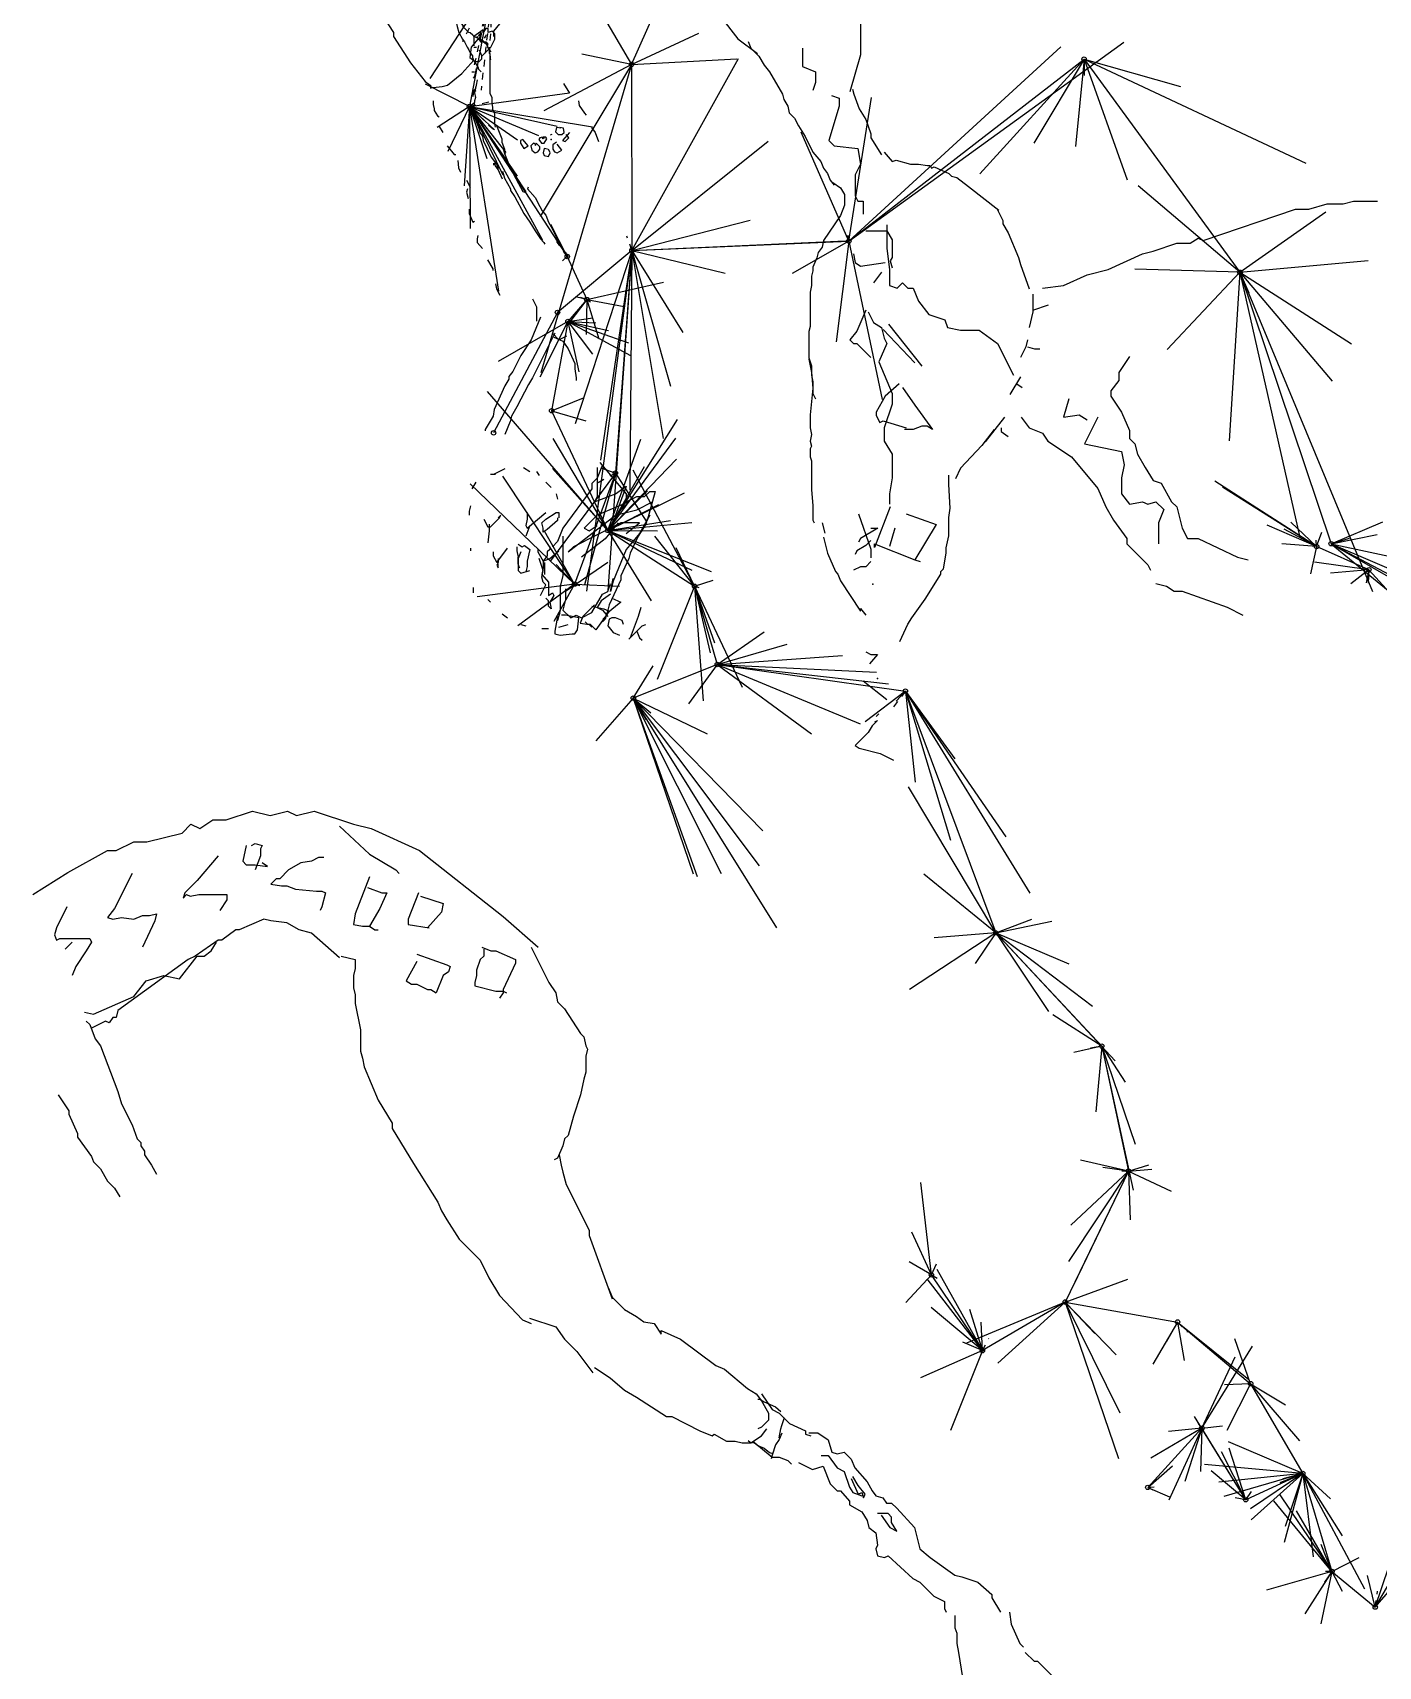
# Model space of a CAD drawing. Header units: millimetres. Extents: x -279 to 9, y -50 to 310.
# Drawn here: x -92 to -30.8, y -2.3 to 72 of the extents above; entities that cross this region are included whole.
import ezdxf

# ---------------------------------------------------------------- set-up
doc = ezdxf.new("R2010")
doc.units = ezdxf.units.MM
doc.linetypes.add('DASH', pattern=[0.6, 0.3, -0.3])

msp = doc.modelspace()

# ---------------------------------------------------------------- linework, layer by layer
at = {"layer": 'Shots', "color": 1}
for p, q in [((-68.754, 77.456), (-64.732, 70.604)), ((-71.028, 74.388), (-72.108, 68.684)), ((-54.844, 62.56), (-44.146, 70.84)), ((-44.146, 70.84), (-37.052, 61.138)), ((-64.732, 70.604), (-64.718, 62.13)), ((-72.108, 68.684), (-67.66, 61.858)), ((-64.718, 62.13), (-54.844, 62.56)), ((-64.718, 62.13), (-68.104, 59.314)), ((-67.66, 61.858), (-66.768, 59.9)), ((-64.718, 62.13), (-65.468, 52.004)), ((-64.718, 62.13), (-64.718, 62.13)), ((-64.718, 62.13), (-64.718, 62.13)), ((-37.052, 61.138), (-32.904, 48.786)), ((-66.768, 59.9), (-67.628, 58.9)), ((-68.104, 59.314), (-71.01, 53.832)), ((-67.628, 58.9), (-68.37, 54.838)), ((-68.37, 54.838), (-65.812, 49.39)), ((-65.468, 52.004), (-67.324, 46.948)), ((-65.812, 49.39), (-61.868, 46.848)), ((-31.188, 47.604), (-33.564, 48.656)), ((-32.904, 48.786), (-22.814, 43.442)), ((-28.154, 44.254), (-31.188, 47.604)), ((-61.868, 46.848), (-60.834, 43.29)), ((-60.834, 43.29), (-64.654, 41.762)), ((-60.834, 43.29), (-60.834, 43.29)), ((-60.834, 43.29), (-52.276, 42.082)), ((-52.276, 42.082), (-48.166, 31.074)), ((-48.166, 31.074), (-43.342, 25.926)), ((-43.342, 25.926), (-42.126, 20.236)), ((-42.126, 20.236), (-45.002, 14.276)), ((-48.77, 12.062), (-51.092, 15.51)), ((-45.002, 14.276), (-48.77, 12.062)), ((-45.002, 14.276), (-45.002, 14.276)), ((-45.002, 14.276), (-39.89, 13.366)), ((-39.89, 13.366), (-36.566, 10.56)), ((-36.566, 10.56), (-34.198, 6.472)), ((-38.788, 8.536), (-41.25, 5.84)), ((-36.792, 5.276), (-38.788, 8.536)), ((-34.198, 6.472), (-36.792, 5.276)), ((-34.198, 6.472), (-34.198, 6.472)), ((-34.198, 6.472), (-32.866, 2.016)), ((-30.896, 0.39), (-29.346, 5.004)), ((-32.866, 2.016), (-30.896, 0.39))]:
    msp.add_line(p, q, dxfattribs=at)
for centre in [(-64.732, 70.604), (-44.146, 70.84), (-72.108, 68.684), (-54.844, 62.56), (-67.66, 61.858), (-64.718, 62.13), (-64.718, 62.13), (-64.718, 62.13), (-37.052, 61.138), (-66.768, 59.9), (-68.104, 59.314), (-67.628, 58.9), (-68.37, 54.838), (-71.01, 53.832), (-65.468, 52.004), (-65.812, 49.39), (-33.564, 48.656), (-32.904, 48.786), (-31.188, 47.604), (-67.324, 46.948), (-61.868, 46.848), (-60.834, 43.29), (-60.834, 43.29), (-64.654, 41.762), (-52.276, 42.082), (-48.166, 31.074), (-43.342, 25.926), (-42.126, 20.236), (-51.092, 15.51), (-45.002, 14.276), (-45.002, 14.276), (-39.89, 13.366), (-48.77, 12.062), (-36.566, 10.56), (-38.788, 8.536), (-34.198, 6.472), (-34.198, 6.472), (-41.25, 5.84), (-36.792, 5.276), (-32.866, 2.016), (-30.896, 0.39)]:
    msp.add_circle(centre, 0.1, dxfattribs=at)
at = {"layer": 'Sketch', "color": 0}
for points in [[(-60.862, 78.42), (-60.922, 78.12), (-60.982, 77.88), (-60.982, 77.52), (-61.042, 77.22), (-61.042, 76.92), (-61.102, 76.68), (-61.102, 76.5), (-61.162, 76.26), (-61.282, 75.18), (-61.342, 75.06), (-61.282, 74.94), (-61.342, 74.76), (-61.282, 74.52), (-61.162, 73.86), (-60.682, 72.78), (-59.902, 71.76), (-59.002, 71.1)], [(-76.352, 77.03), (-76.532, 76.73), (-76.472, 76.37), (-76.472, 76.25), (-76.592, 76.01), (-76.592, 75.23), (-76.412, 74.27), (-76.292, 73.91), (-76.232, 73.55), (-75.992, 72.71), (-75.572, 72.05), (-75.572, 71.87), (-74.792, 70.67), (-74.132, 69.83), (-73.892, 69.65)], [(-69.452, 75.11), (-69.452, 74.33), (-69.572, 74.15), (-69.692, 73.55), (-70.352, 72.77), (-70.532, 72.71), (-71.012, 72.11), (-71.012, 71.87)], [(-53.842, 74.88), (-54.202, 73.68), (-54.202, 73.32), (-54.322, 72.84), (-54.322, 71.04), (-54.802, 69.36)], [(-71.732, 71.75), (-72.032, 71.39), (-72.092, 70.91), (-71.852, 70.73), (-71.672, 70.73), (-71.552, 70.85), (-71.552, 70.97), (-71.132, 71.39), (-70.952, 71.75), (-70.952, 71.99), (-71.072, 72.11), (-71.252, 72.05), (-71.252, 72.23), (-71.372, 72.23), (-71.492, 72.05), (-71.492, 72.17), (-71.912, 71.87), (-71.912, 71.45)], [(-71.912, 71.39), (-71.792, 71.39)], [(-71.792, 71.87), (-71.552, 71.57)], [(-71.492, 71.63), (-71.372, 71.63), (-71.252, 71.51)], [(-59.422, 71.64), (-59.302, 71.34), (-58.942, 70.98), (-58.702, 70.56), (-58.462, 70.26), (-57.862, 69.24), (-57.802, 69), (-57.622, 68.7), (-57.562, 68.4), (-57.322, 68.16), (-57.142, 67.8), (-56.842, 67.32), (-56.482, 66.6), (-56.122, 66.18), (-56.002, 65.88), (-55.822, 65.64), (-55.702, 65.34), (-55.522, 65.1)], [(-73.892, 69.53), (-73.352, 69.59), (-73.112, 69.65), (-72.452, 70.19), (-71.912, 70.79)], [(-71.672, 71.27), (-71.552, 70.97)], [(-70.922, 67.74), (-70.962, 67.9), (-70.962, 68.38), (-71.042, 68.54), (-71.042, 68.66), (-71.082, 68.82), (-71.082, 69.1), (-71.162, 69.26), (-71.162, 71.1)], [(-72.002, 70.26), (-71.882, 70.26)], [(-71.762, 69.9), (-71.802, 69.66), (-71.882, 69.3), (-71.842, 69.1), (-71.882, 68.94), (-71.922, 68.5), (-71.962, 68.42)], [(-71.802, 70.42), (-71.842, 70.26), (-71.882, 70.06), (-71.922, 69.98), (-71.842, 70.1)], [(-73.882, 69.66), (-73.882, 69.5)], [(-71.842, 69.58), (-71.842, 69.5), (-71.922, 69.38), (-71.962, 69.14)], [(-71.962, 69.46), (-71.882, 69.38), (-71.802, 69.42)], [(-67.834, 69.736), (-67.554, 69.296)], [(-54.682, 69.48), (-54.622, 69.24), (-54.382, 68.58), (-54.082, 68.1), (-53.842, 67.44), (-53.842, 67.26), (-53.362, 66.48)], [(-73.762, 68.94), (-73.762, 68.78), (-73.722, 68.58), (-73.722, 68.5), (-73.562, 68.26), (-73.482, 68.22)], [(-71.922, 68.42), (-71.922, 68.3), (-71.682, 67.7), (-71.642, 67.5), (-71.522, 67.34), (-71.482, 67.14), (-71.122, 66.38), (-70.882, 66.06), (-70.802, 65.86)], [(-67.154, 68.936), (-67.114, 68.736), (-66.874, 68.376), (-66.794, 68.296)], [(-73.482, 67.78), (-73.322, 67.5)], [(-70.882, 67.82), (-70.642, 67.22), (-70.642, 67.06), (-70.522, 66.74), (-70.522, 66.62), (-70.482, 66.54)], [(-67.954, 67.696), (-68.154, 67.736), (-68.194, 67.536), (-68.074, 67.416), (-67.914, 67.416), (-67.794, 67.496), (-67.834, 67.696), (-67.994, 67.736)], [(-66.554, 67.736), (-66.394, 67.496), (-66.234, 67.096)], [(-69.674, 67.176), (-69.794, 67.136), (-69.794, 67.016), (-69.634, 66.776), (-69.434, 66.896), (-69.434, 66.896), (-69.674, 67.176)], [(-69.114, 66.976), (-69.194, 67.016), (-69.314, 66.896), (-69.274, 66.696), (-69.114, 66.576), (-68.994, 66.616), (-68.914, 66.736), (-68.914, 66.856), (-69.074, 67.016), (-69.114, 66.896)], [(-68.714, 67.296), (-68.754, 67.216), (-68.794, 67.296), (-68.914, 67.256), (-68.954, 67.176), (-68.834, 67.016), (-68.714, 67.016), (-68.594, 67.216), (-68.634, 67.296), (-68.754, 67.296)], [(-68.354, 67.416), (-68.434, 67.376)], [(-68.154, 67.056), (-68.314, 66.936), (-68.314, 66.736), (-68.234, 66.616), (-68.114, 66.576), (-67.914, 66.696), (-68.114, 66.976)], [(-67.554, 67.496), (-67.874, 67.136), (-67.754, 67.096), (-67.594, 67.256), (-67.714, 67.416)], [(-73.122, 66.9), (-72.802, 66.5), (-72.722, 66.5)], [(-72.642, 66.22), (-72.602, 65.9), (-72.522, 65.7)], [(-70.562, 66.7), (-70.522, 66.54), (-70.242, 65.86), (-69.882, 65.18), (-69.682, 64.82), (-69.602, 64.78)], [(-68.554, 66.736), (-68.714, 66.776), (-68.754, 66.576), (-68.714, 66.456), (-68.514, 66.416), (-68.434, 66.576), (-68.514, 66.736)], [(-53.242, 66.6), (-52.882, 66.18), (-52.702, 66.24), (-52.042, 66.06), (-51.682, 66.06), (-51.262, 66), (-51.142, 66), (-51.082, 65.88), (-50.962, 65.94), (-50.302, 65.64), (-50.182, 65.52), (-49.942, 65.46), (-49.402, 65.04), (-48.022, 63.96)], [(-70.602, 65.38), (-70.802, 65.82), (-70.922, 65.98), (-70.962, 66.1), (-71.002, 66.02), (-71.002, 66.1)], [(-70.602, 65.74), (-70.522, 65.42), (-70.242, 64.94), (-70.242, 64.86), (-70.042, 64.58), (-69.642, 63.82), (-69.362, 63.42), (-69.122, 63.02), (-68.882, 62.66), (-68.722, 62.5), (-68.682, 62.42)], [(-72.242, 65.34), (-72.082, 65.02)], [(-72.202, 64.94), (-72.242, 64.78), (-72.162, 64.5)], [(-69.434, 65.016), (-69.474, 64.936), (-69.114, 64.536), (-68.914, 64.136), (-68.794, 63.936), (-68.634, 63.736), (-68.514, 63.416), (-68.394, 63.216), (-68.034, 62.496), (-67.914, 62.296), (-67.874, 62.176), (-67.754, 62.056), (-67.634, 61.856)], [(-55.582, 65.22), (-55.222, 64.98), (-55.042, 64.68), (-55.042, 64.2), (-55.222, 63.72), (-56.002, 62.58), (-56.062, 62.28), (-56.242, 62.04), (-56.302, 61.8), (-56.482, 61.38), (-56.482, 61.2), (-56.542, 60.96), (-56.542, 60.54), (-56.602, 60.24), (-56.602, 58.68), (-56.662, 58.44), (-56.662, 57.24), (-56.542, 56.88), (-56.542, 56.46), (-56.482, 56.16), (-56.482, 55.62), (-56.362, 55.38)], [(-72.122, 64.02), (-72.122, 63.82), (-71.962, 63.42), (-71.882, 63.46)], [(-48.082, 63.98), (-47.842, 63.5), (-47.842, 63.34), (-47.602, 62.94), (-47.122, 61.82), (-47.042, 61.5), (-46.642, 60.38)], [(-46.042, 60.42), (-45.082, 60.54), (-44.002, 61.02), (-43.042, 61.26), (-41.482, 61.98), (-41.002, 62.1), (-39.922, 62.46), (-39.322, 62.46), (-38.962, 62.7), (-38.722, 62.58), (-34.522, 64.02), (-33.922, 64.02), (-33.082, 64.26), (-32.362, 64.26), (-31.882, 64.38), (-30.802, 64.38)], [(-71.722, 62.82), (-71.762, 62.66), (-71.762, 62.5), (-71.522, 62.22)], [(-71.282, 61.7), (-71.042, 61.3), (-71.042, 61.22)], [(-70.922, 60.62), (-70.882, 60.38), (-70.722, 60.1)], [(-69.238, 59.93), (-69.058, 59.57), (-69.058, 58.91)], [(-68.878, 59.09), (-69.298, 58.07), (-69.778, 57.35), (-70.138, 56.63), (-70.318, 56.39), (-70.318, 56.27), (-70.498, 55.97), (-70.978, 54.89), (-71.038, 54.59), (-71.398, 53.99), (-71.398, 53.93)], [(-68.218, 58.37), (-69.238, 56.33), (-69.418, 56.03), (-69.958, 55.01), (-70.198, 54.59), (-70.258, 54.35), (-70.498, 53.75)], [(-68.338, 58.37), (-68.038, 58.07), (-67.678, 58.25)], [(-68.278, 58.19), (-67.858, 58.01), (-67.618, 57.65), (-67.318, 56.99), (-67.318, 56.75), (-67.258, 56.33), (-67.258, 56.21)], [(-42.082, 57.3), (-42.562, 56.58), (-42.562, 56.22), (-42.922, 55.74), (-42.922, 55.5), (-42.442, 54.78), (-42.082, 53.94), (-42.082, 53.58), (-41.842, 53.34), (-41.722, 52.86), (-41.362, 52.26), (-41.002, 51.66), (-40.642, 51.54), (-40.162, 50.7), (-39.922, 50.46), (-39.682, 49.5), (-39.442, 49.02), (-38.962, 49.02), (-37.162, 48.18), (-36.682, 48.06)], [(-56.662, 57.18), (-56.542, 56.58), (-56.482, 55.86), (-56.602, 54.66), (-56.602, 54.06), (-56.542, 53.76), (-56.602, 53.46), (-56.542, 53.22), (-56.602, 53.1), (-56.602, 52.74), (-56.542, 52.56), (-56.542, 51.24), (-56.482, 50.52), (-56.482, 49.86), (-56.422, 49.74)], [(-47.002, 54.54), (-46.642, 54.06), (-46.042, 53.82), (-45.802, 53.46), (-44.722, 52.74), (-43.522, 51.3), (-43.162, 50.46), (-42.802, 49.86), (-42.202, 49.02), (-42.202, 48.78), (-41.242, 47.82), (-41.122, 47.58)], [(-48.242, 53.98), (-48.802, 53.26), (-49.762, 52.22), (-50.002, 51.74)], [(-70.498, 52.19), (-70.978, 51.95)], [(-69.658, 52.25), (-69.358, 52.07)], [(-69.058, 52.07), (-68.938, 51.89)], [(-71.818, 51.59), (-71.998, 51.29)], [(-71.158, 51.95), (-70.918, 51.95)], [(-68.638, 51.59), (-68.398, 51.35)], [(-52.522, 44.34), (-52.162, 45.12), (-51.982, 45.42), (-51.382, 46.26), (-50.662, 47.4), (-50.662, 47.52), (-50.542, 47.64), (-50.422, 48.36), (-50.422, 48.6), (-50.302, 49.14), (-50.302, 49.98), (-50.242, 50.4), (-50.302, 51.48), (-50.302, 51.9)], [(-68.158, 51.05), (-68.098, 50.81)], [(-72.058, 50.51), (-72.118, 50.27), (-72.118, 50.09)], [(-71.458, 49.91), (-71.278, 49.55), (-71.158, 49.55), (-70.738, 49.97), (-70.678, 50.09), (-70.798, 49.97)], [(-69.478, 50.21), (-69.478, 49.91), (-69.538, 49.61), (-69.478, 49.49), (-68.638, 50.21)], [(-68.098, 49.97), (-68.098, 49.85), (-68.578, 49.43), (-68.758, 49.31), (-68.758, 49.49), (-68.818, 49.73), (-68.638, 49.91), (-68.158, 50.21), (-68.038, 50.21), (-68.038, 49.97)], [(-64.018, 49.91), (-64.078, 49.67), (-64.438, 49.13), (-64.798, 48.35), (-64.858, 48.11), (-65.218, 47.33), (-65.218, 47.15), (-65.758, 46.01), (-65.818, 45.77), (-65.938, 45.35), (-66.058, 45.23), (-65.998, 45.41)], [(-71.218, 49.67), (-71.218, 49.37), (-71.278, 48.83)], [(-69.358, 49.61), (-69.538, 49.13)], [(-56.062, 49.74), (-55.942, 49.26)], [(-56.002, 49.08), (-55.822, 48.36), (-55.462, 47.52), (-55.342, 47.4), (-55.222, 47.1), (-54.322, 45.72), (-54.322, 45.84), (-54.082, 45.54)], [(-72.058, 48.59), (-72.058, 48.47)], [(-71.038, 48.41), (-71.038, 48.23), (-70.858, 47.93), (-70.378, 48.59)], [(-69.958, 48.65), (-69.958, 48.47), (-69.898, 48.17), (-69.898, 47.81), (-69.838, 47.69), (-69.898, 47.87), (-69.898, 48.17)], [(-69.898, 48.77), (-69.718, 48.65), (-69.598, 48.71), (-69.358, 48.53), (-69.478, 47.99), (-69.478, 47.75), (-69.538, 47.51)], [(-69.778, 48.41), (-69.898, 48.11), (-69.898, 47.57), (-69.778, 47.45), (-69.358, 47.57)], [(-68.998, 48.53), (-68.998, 48.41), (-68.758, 47.99), (-68.458, 48.11), (-68.038, 48.47)], [(-70.798, 48.11), (-70.798, 47.93), (-70.858, 47.81), (-70.798, 47.69), (-70.798, 47.87)], [(-68.698, 47.93), (-68.698, 47.39)], [(-40.882, 46.98), (-40.402, 46.86), (-40.042, 46.62), (-39.682, 46.62), (-37.642, 45.9), (-36.922, 45.54)], [(-71.938, 46.79), (-71.938, 46.55)], [(-65.698, 46.49), (-66.118, 46.19), (-66.298, 45.89), (-66.058, 45.77), (-65.818, 45.47)], [(-65.638, 46.31), (-65.218, 46.13), (-65.878, 45.59)], [(-68.098, 45.47), (-68.218, 44.81), (-68.218, 44.69), (-67.978, 44.63), (-67.438, 44.69), (-67.318, 44.69), (-67.198, 44.87), (-67.138, 45.41), (-67.738, 45.53), (-67.918, 45.53)], [(-66.418, 46.01), (-66.958, 45.47), (-67.078, 45.17), (-66.658, 45.11), (-66.538, 44.99)], [(-66.538, 45.95), (-65.998, 45.83), (-65.758, 45.71), (-66.058, 45.29), (-66.358, 44.87), (-66.598, 45.11), (-66.718, 45.11), (-66.838, 45.23)], [(-65.098, 45.11), (-65.158, 45.29), (-65.458, 45.41), (-65.638, 45.41), (-65.758, 45.35), (-65.818, 45.05), (-65.578, 44.75), (-65.278, 44.63)], [(-64.318, 45.89), (-64.438, 45.47), (-64.798, 44.51)], [(-64.858, 44.45), (-64.258, 45.05), (-64.078, 45.11)], [(-64.498, 44.81), (-64.378, 44.51), (-64.258, 44.39)], [(-91.982, 32.82), (-90.382, 33.82), (-88.582, 34.82), (-88.182, 34.82), (-87.382, 35.22), (-86.782, 35.22), (-85.182, 35.62), (-84.782, 36.02), (-84.382, 35.82), (-83.782, 36.22), (-83.182, 36.22), (-81.982, 36.62), (-81.182, 36.42), (-80.382, 36.62), (-79.982, 36.42), (-79.182, 36.62), (-77.382, 36.02), (-76.582, 35.82), (-74.382, 34.82), (-70.582, 31.82), (-68.982, 30.42)], [(-78.022, 35.94), (-76.662, 34.66), (-75.462, 33.94), (-75.302, 33.78)], [(-78.022, 29.94), (-79.302, 31.06), (-79.862, 31.22), (-80.422, 31.54), (-81.142, 31.62), (-81.462, 31.7), (-82.582, 31.22), (-82.742, 31.22), (-83.382, 30.74), (-83.542, 30.74), (-84.582, 30.02), (-84.902, 29.86), (-84.902, 29.86), (-88.102, 27.54), (-88.182, 27.22), (-88.342, 27.22), (-88.502, 26.98), (-88.662, 27.06), (-89.302, 26.74)], [(-89.622, 27.46), (-89.222, 27.38), (-87.382, 28.18), (-86.822, 28.9), (-86.022, 29.14), (-85.302, 28.98), (-84.502, 30.02), (-84.182, 30.02), (-83.862, 30.26), (-83.622, 30.66)], [(-77.942, 30.02), (-77.302, 29.86), (-77.302, 29.46), (-77.382, 29.14), (-77.382, 28.58), (-77.302, 28.26), (-77.302, 27.86), (-77.062, 26.66), (-77.062, 25.7), (-76.982, 25.38), (-76.902, 24.98), (-76.262, 23.46), (-75.622, 22.42), (-75.622, 22.18), (-74.662, 20.58), (-73.542, 18.82), (-73.382, 18.42), (-73.142, 18.02), (-72.582, 17.14), (-71.622, 16.18), (-71.222, 15.38), (-70.742, 14.58), (-69.702, 13.46), (-69.302, 13.3)], [(-69.302, 30.42), (-68.502, 28.82), (-68.182, 28.34), (-68.102, 27.94), (-67.782, 27.62), (-67.062, 26.5), (-66.902, 26.34), (-66.822, 25.94), (-66.742, 25.78), (-66.822, 25.46), (-66.822, 24.74), (-66.902, 24.42), (-67.062, 23.7), (-67.382, 22.74), (-67.622, 21.86), (-67.782, 21.7), (-67.862, 21.38), (-68.102, 20.82), (-68.262, 20.74)], [(-89.542, 27.06), (-89.382, 26.9), (-89.142, 26.26), (-88.902, 25.94), (-88.102, 23.86), (-87.942, 23.3), (-87.462, 22.34), (-87.222, 21.7), (-87.062, 21.54), (-87.062, 21.38), (-86.902, 21.14), (-86.902, 20.98), (-86.582, 20.5), (-86.342, 20.1)], [(-90.822, 23.7), (-90.342, 22.98), (-90.342, 22.82), (-89.942, 21.94), (-89.942, 21.78), (-89.302, 20.9), (-89.222, 20.66), (-88.902, 20.34), (-88.582, 19.78), (-88.262, 19.46), (-88.022, 19.06)], [(-68.022, 20.98), (-67.942, 20.5), (-67.862, 20.18), (-67.702, 19.62), (-66.662, 17.54), (-66.662, 17.3), (-65.622, 14.42)], [(-65.782, 14.9), (-65.622, 14.5), (-65.062, 13.94), (-64.502, 13.62), (-64.182, 13.38), (-63.702, 13.3), (-63.382, 12.82), (-63.382, 12.98), (-62.502, 12.58), (-60.902, 11.38), (-60.502, 11.22), (-59.462, 10.34), (-59.062, 10.1), (-58.822, 9.78), (-58.502, 9.22), (-58.502, 8.9), (-58.822, 8.58), (-58.982, 8.5)], [(-69.382, 13.54), (-68.182, 13.14), (-67.782, 12.58), (-67.222, 12.02), (-66.502, 11.06)], [(-66.422, 11.3), (-65.702, 10.82), (-65.062, 10.26), (-64.502, 9.94), (-63.142, 9.06), (-62.902, 9.06), (-61.622, 8.42), (-61.062, 8.18), (-60.982, 8.26), (-60.422, 7.94), (-60.022, 7.94), (-59.702, 7.86), (-59.302, 7.86), (-58.822, 8.18), (-58.582, 8.5)], [(-58.982, 9.86), (-58.902, 9.86), (-58.702, 9.74), (-58.182, 9.5), (-57.942, 9.3)], [(-58.822, 10.1), (-58.342, 9.38), (-58.022, 9.22), (-57.542, 8.74), (-56.822, 8.42), (-56.822, 8.26), (-56.582, 8.18)], [(-58.022, 8.1), (-57.942, 8.5), (-57.902, 8.66), (-57.782, 9.02)], [(-57.902, 8.3), (-58.022, 8.02), (-58.182, 7.78), (-58.342, 7.3), (-58.382, 7.14)], [(-56.662, 8.328), (-56.262, 8.328), (-55.782, 8.008), (-55.622, 7.448), (-55.382, 7.368), (-55.062, 7.448), (-54.742, 7.128), (-54.582, 6.728), (-54.022, 6.088), (-53.782, 5.688), (-53.622, 5.448), (-53.302, 5.368), (-53.142, 5.128), (-52.902, 5.128), (-52.662, 4.888), (-51.862, 4.008), (-51.622, 3.048), (-51.142, 2.648), (-50.022, 1.848), (-49.702, 1.768), (-48.982, 1.528), (-48.342, 0.968), (-48.342, 0.808), (-47.942, 0.168)], [(-59.422, 7.98), (-59.342, 7.9), (-59.142, 7.86), (-58.982, 7.74), (-58.702, 7.62), (-58.462, 7.42), (-58.302, 7.38)], [(-59.222, 7.94), (-58.342, 7.22), (-58.022, 7.22), (-57.622, 7.06), (-57.462, 6.9)], [(-57.142, 6.968), (-56.502, 6.648), (-56.022, 6.808), (-55.702, 6.008), (-55.382, 5.688), (-55.222, 5.688), (-54.822, 5.208), (-54.822, 5.048), (-54.262, 4.728), (-54.022, 4.328), (-53.942, 4.008), (-53.622, 3.768), (-53.542, 3.208), (-53.622, 3.048), (-53.542, 2.728), (-53.222, 2.648), (-53.062, 2.728), (-51.942, 1.688), (-51.622, 1.528), (-50.982, 0.888), (-50.502, 0.648), (-50.502, 0.328), (-50.422, 0.168)], [(-54.742, 6.248), (-54.422, 5.528), (-54.262, 5.608), (-54.182, 5.368), (-54.102, 5.528), (-54.422, 5.928), (-54.662, 6.328)], [(-53.382, 4.568), (-52.982, 4.008), (-52.662, 3.848), (-52.902, 4.248), (-52.902, 4.488), (-53.062, 4.648), (-53.542, 4.648)], [(-50.022, 0.008), (-50.022, -0.552), (-49.942, -0.792), (-49.942, -1.272), (-49.862, -1.672), (-49.622, -3.192), (-49.382, -3.832), (-49.382, -4.312), (-49.542, -5.192), (-49.622, -5.912), (-49.622, -6.632), (-49.542, -7.032), (-49.542, -7.752), (-49.622, -8.072), (-49.622, -8.472), (-49.782, -9.032), (-49.782, -9.672), (-49.862, -10.872), (-50.102, -11.592), (-50.262, -12.072), (-50.342, -13.112), (-50.422, -13.272), (-50.342, -13.592), (-50.262, -13.912)], [(-47.542, 0.168), (-47.462, -0.392), (-47.062, -1.272), (-46.902, -1.432)], [(-46.822, -1.672), (-46.422, -2.072), (-46.262, -2.072), (-45.782, -2.552), (-44.902, -3.432), (-44.742, -3.672), (-44.502, -3.752), (-43.382, -5.112), (-43.142, -5.512), (-42.902, -5.832), (-42.822, -6.072)]]:
    msp.add_lwpolyline(points, dxfattribs=at)
at = {"layer": 'Sketch', "color": 3}
for points in [[(-72.712, 72.71), (-72.752, 72.67), (-72.672, 72.33), (-72.592, 72.05), (-72.432, 71.75), (-72.332, 71.63), (-72.212, 71.39), (-72.132, 71.27), (-72.072, 71.13), (-71.972, 70.99), (-71.972, 70.91), (-71.892, 70.73), (-71.732, 70.49), (-71.692, 70.39), (-71.572, 70.27)], [(-72.692, 72.79), (-72.672, 72.71), (-72.552, 72.53), (-72.472, 72.45), (-72.412, 72.37), (-72.412, 72.33), (-72.152, 72.07), (-72.072, 72.05), (-71.952, 71.95), (-71.932, 71.89), (-71.712, 71.79), (-71.672, 71.79), (-71.592, 71.69), (-71.592, 71.73), (-71.392, 71.57), (-71.292, 71.45), (-71.292, 71.39), (-71.252, 71.37), (-71.232, 71.31), (-71.212, 71.35), (-71.192, 71.25), (-71.152, 71.19), (-71.152, 71.17)], [(-71.692, 71.89), (-71.632, 72.01)], [(-71.512, 71.71), (-71.332, 71.53), (-71.272, 71.35), (-71.232, 71.29), (-71.172, 70.95), (-71.172, 70.85), (-71.152, 70.81)], [(-71.432, 71.79), (-71.372, 71.89), (-71.352, 71.95)], [(-46.482, 60.14), (-46.482, 59.34), (-46.642, 58.62)], [(-46.482, 59.42), (-45.762, 59.66)], [(-46.722, 58.06), (-46.802, 57.74), (-47.042, 57.26)], [(-46.722, 57.74), (-46.402, 57.66), (-46.162, 57.66)], [(-47.042, 56.38), (-47.522, 55.58)], [(-47.202, 56.06), (-46.962, 55.9)], [(-47.762, 54.54), (-48.642, 53.42)], [(-47.922, 54.06), (-47.922, 53.9), (-47.602, 53.66)]]:
    msp.add_lwpolyline(points, dxfattribs=at)
at = {"layer": 'Sketch', "color": 5}
for points in [[(-56.962, 71.34), (-56.962, 70.5), (-56.362, 70.26), (-56.362, 69.78), (-56.482, 69.42)], [(-55.642, 69.18), (-55.282, 69.06), (-55.282, 68.7), (-55.762, 67.14), (-55.522, 66.9), (-54.442, 66.78), (-54.322, 66.06), (-54.562, 65.58), (-54.562, 64.62), (-54.442, 64.38), (-54.202, 64.38), (-54.202, 63.78)], [(-53.122, 63.3), (-53.122, 62.22), (-53.002, 61.26), (-53.002, 60.54), (-52.642, 60.42), (-52.402, 60.66), (-52.162, 60.42), (-51.922, 60.42), (-51.682, 59.82), (-51.202, 59.22), (-50.482, 58.98), (-50.362, 58.62), (-49.762, 58.5), (-48.922, 58.5), (-48.082, 57.9), (-47.362, 56.46)], [(-53.362, 61.14), (-53.722, 60.66)], [(-53.962, 59.34), (-53.722, 58.86), (-53.362, 58.62), (-53.242, 58.14), (-53.122, 57.9), (-53.482, 57.06), (-52.882, 55.62), (-52.882, 55.14), (-53.242, 54.06), (-53.242, 53.46), (-52.882, 52.86), (-52.882, 51.78), (-53.002, 51.06), (-53.002, 50.58)], [(-66.058, 52.37), (-66.298, 51.77), (-66.538, 51.53), (-66.538, 51.29), (-67.858, 49.49), (-68.098, 48.89), (-68.338, 48.65), (-68.338, 48.65)], [(-64.978, 49.25), (-64.378, 49.73), (-65.218, 49.73), (-67.378, 48.65), (-67.618, 48.41), (-65.458, 50.09), (-64.858, 50.69), (-66.298, 50.09), (-66.898, 49.49), (-66.658, 49.37), (-66.298, 49.61)], [(-63.898, 50.09), (-64.378, 49.25), (-64.978, 48.53), (-65.578, 47.09), (-65.698, 46.61), (-65.578, 47.21)], [(-67.858, 49.13), (-67.858, 47.33), (-67.978, 46.85), (-67.978, 45.77), (-68.098, 45.29), (-67.978, 45.65)], [(-65.338, 49.73), (-65.938, 49.01), (-67.018, 48.17)], [(-52.762, 49.5), (-53.002, 48.66)], [(-65.818, 47.93), (-67.738, 46.61)], [(-67.738, 46.73), (-67.738, 46.25), (-67.858, 45.77), (-67.498, 45.41), (-67.258, 45.53), (-67.018, 45.41), (-66.538, 45.65), (-66.058, 46.49), (-65.818, 46.61), (-65.698, 46.97)], [(-54.082, 43.86), (-53.842, 43.74), (-53.542, 43.74), (-53.902, 43.32)], [(-54.202, 42.54), (-53.122, 41.7)], [(-53.482, 41.04), (-53.602, 40.92)], [(-53.662, 40.68), (-53.542, 40.74), (-53.782, 40.5), (-53.962, 40.2), (-54.562, 39.6), (-54.382, 39.48), (-53.422, 39.24), (-52.822, 38.94)], [(-56.102, 7.288), (-55.782, 7.288), (-55.382, 6.728), (-55.062, 6.568), (-54.822, 5.848), (-54.662, 5.608), (-54.262, 5.448)]]:
    msp.add_lwpolyline(points, dxfattribs=at)
at = {"layer": 'Sketch', "color": 9}
for points in [[(-54.082, 63.02), (-53.122, 63.02), (-52.882, 62.62), (-52.882, 61.82), (-52.962, 61.66), (-52.882, 61.34)], [(-54.642, 61.98), (-54.562, 61.58), (-54.322, 61.42), (-53.202, 61.58)], [(-54.082, 59.42), (-54.482, 58.46), (-54.802, 58.06), (-54.642, 57.9), (-54.482, 57.9), (-53.842, 57.26)], [(-53.042, 58.78), (-51.522, 56.86)], [(-53.282, 58.54), (-51.842, 57.02)], [(-52.562, 56.06), (-53.202, 55.5), (-53.602, 54.78), (-53.602, 54.62), (-53.442, 54.3), (-53.282, 54.38), (-52.242, 54.06)], [(-52.402, 55.9), (-51.842, 55.1), (-51.042, 53.98), (-51.282, 54.14), (-51.522, 54.14), (-51.922, 53.98), (-52.322, 53.98)], [(-66.298, 52.25), (-66.298, 50.93), (-66.418, 50.69), (-65.458, 51.05), (-64.978, 51.41), (-65.458, 50.09), (-64.498, 50.33), (-63.778, 50.69)], [(-66.178, 52.49), (-64.978, 51.05), (-64.978, 50.69), (-64.498, 50.93), (-64.138, 50.93), (-63.898, 51.17), (-63.658, 51.17), (-64.018, 49.85)], [(-54.402, 50.14), (-53.842, 48.54), (-53.842, 48.14)], [(-52.962, 50.46), (-53.682, 48.62), (-53.682, 48.78), (-51.842, 48.06), (-51.602, 47.98)], [(-52.242, 50.14), (-50.882, 49.66), (-51.842, 48.06)], [(-53.842, 49.5), (-53.522, 49.5), (-54.322, 49.02), (-54.402, 48.86)], [(-68.458, 48.65), (-68.458, 48.53), (-68.578, 48.41), (-68.578, 48.23), (-68.758, 47.99), (-68.758, 47.69), (-68.818, 47.39), (-68.518, 47.03), (-68.518, 46.43), (-68.338, 46.55), (-68.278, 46.43), (-68.458, 46.13), (-68.398, 45.83), (-68.518, 45.95), (-68.518, 46.19), (-68.638, 46.31)], [(-53.842, 48.94), (-54.082, 48.7), (-54.482, 48.46), (-54.562, 48.3)], [(-68.878, 46.43), (-68.638, 46.91), (-68.758, 47.03), (-68.818, 47.27), (-68.758, 47.57), (-68.938, 48.11)], [(-53.842, 47.98), (-54.082, 47.74), (-54.322, 47.74), (-54.642, 47.58)], [(-71.278, 46.25), (-71.158, 46.13)], [(-70.618, 45.59), (-70.378, 45.41)], [(-69.778, 45.11), (-69.538, 45.05)], [(-68.818, 44.93), (-68.518, 44.93)], [(-68.038, 44.99), (-67.618, 45.11)], [(-82.262, 35.06), (-82.422, 34.34), (-82.262, 34.18), (-81.862, 34.18), (-81.302, 34.1), (-81.542, 34.26)], [(-82.022, 35.06), (-81.862, 35.14), (-81.542, 35.06), (-81.622, 34.9), (-81.622, 34.58), (-81.862, 33.94)], [(-76.662, 33.62), (-77.302, 31.94), (-77.382, 31.46), (-76.982, 31.38), (-76.662, 31.38), (-76.422, 31.22), (-76.262, 31.22)], [(-76.742, 33.14), (-76.102, 32.9), (-75.862, 32.9), (-76.182, 32.18), (-76.662, 31.38)], [(-74.422, 32.9), (-74.902, 31.7), (-74.902, 31.46), (-73.942, 31.3)], [(-74.342, 32.74), (-73.302, 32.42), (-73.382, 32.02), (-74.022, 31.3)], [(-74.502, 29.78), (-74.982, 28.9), (-74.742, 28.74), (-74.502, 28.74), (-74.022, 28.5), (-73.862, 28.5), (-73.622, 28.34)], [(-74.502, 30.1), (-73.142, 29.62), (-72.982, 29.54), (-73.062, 29.3), (-73.302, 29.14), (-73.622, 28.34)], [(-71.462, 30.34), (-71.462, 30.02), (-71.622, 29.86), (-71.782, 29.38), (-71.782, 29.14), (-71.862, 28.82), (-71.862, 28.66), (-70.902, 28.42), (-70.582, 28.42), (-70.422, 28.34)], [(-71.542, 30.42), (-71.142, 30.26), (-70.902, 30.26), (-70.022, 29.86), (-70.022, 29.7), (-70.582, 28.5), (-70.582, 28.34), (-70.742, 28.1)]]:
    msp.add_lwpolyline(points, dxfattribs=at)
at = {"layer": 'Sketch', "color": 30}
for points in [[(-44.842, 55.38), (-45.082, 54.54), (-44.362, 54.66), (-44.002, 54.42)], [(-43.522, 54.54), (-44.122, 53.34), (-42.442, 52.98), (-42.322, 52.38), (-42.442, 51.78), (-42.442, 51.06), (-42.082, 50.58), (-41.482, 50.7), (-41.242, 50.58), (-40.882, 50.7), (-40.522, 50.34), (-40.762, 49.74), (-40.762, 48.78)], [(-83.542, 34.58), (-84.502, 33.46), (-85.062, 32.9), (-85.142, 32.66), (-84.982, 32.82), (-84.822, 32.74), (-84.422, 32.82), (-83.142, 32.82), (-83.142, 32.58), (-83.462, 32.1)], [(-78.742, 34.5), (-78.982, 34.5), (-79.302, 34.34), (-79.782, 34.26), (-80.342, 33.94), (-80.742, 33.54), (-80.902, 33.54), (-81.142, 33.3), (-80.662, 33.22), (-80.422, 33.22), (-80.022, 33.06), (-79.062, 32.98), (-78.822, 32.98), (-78.662, 32.9), (-78.822, 32.26), (-78.902, 32.1)], [(-87.462, 33.78), (-88.262, 32.18), (-88.582, 31.78), (-88.342, 31.7), (-87.942, 31.78), (-87.382, 31.7), (-86.982, 31.86), (-86.662, 31.86), (-86.342, 31.94), (-86.422, 31.62), (-86.982, 30.42)], [(-90.422, 32.26), (-90.902, 31.3), (-90.982, 30.98), (-90.902, 30.74), (-90.742, 30.82), (-89.382, 30.82), (-89.302, 30.66), (-89.542, 30.26), (-90.022, 29.54), (-90.182, 29.14)], [(-90.502, 30.34), (-90.182, 30.66)]]:
    msp.add_lwpolyline(points, dxfattribs=at)
at = {"layer": 'Sketch', "color": 0}
msp.add_point((-68.394, 67.176), dxfattribs=at)
at = {"layer": 'Sketch', "color": 9}
msp.add_point((-53.762, 46.94), dxfattribs=at)
at = {"layer": 'Sketch', "color": 5}
msp.add_point((-53.542, 42.66), dxfattribs=at)
at = {"layer": 'XSect', "color": 1}
for p, q in [((-71.028, 74.388), (-73.906, 69.964)), ((-64.732, 70.604), (-63.658, 73.004)), ((-64.732, 70.604), (-61.668, 72.026)), ((-54.844, 62.56), (-42.342, 71.606)), ((-54.844, 62.56), (-45.198, 71.408)), ((-64.732, 70.604), (-66.996, 71.072)), ((-64.732, 70.604), (-59.94, 70.858)), ((-64.718, 62.13), (-59.876, 70.872)), ((-44.146, 70.84), (-48.89, 65.614)), ((-44.146, 70.84), (-46.432, 67.016)), ((-44.146, 70.84), (-44.53, 66.868)), ((-44.146, 70.84), (-44.138, 70.09)), ((-44.146, 70.84), (-42.18, 65.346)), ((-44.146, 70.84), (-39.762, 69.594)), ((-44.146, 70.84), (-34.056, 66.106)), ((-64.732, 70.604), (-68.898, 63.68)), ((-64.732, 70.604), (-68.858, 56.57)), ((-64.732, 70.604), (-68.72, 68.484)), ((-72.108, 68.684), (-74.116, 69.706)), ((-72.108, 68.684), (-67.558, 69.306)), ((-72.108, 68.684), (-73.582, 67.73)), ((-72.108, 68.684), (-73.1, 66.642)), ((-72.108, 68.684), (-72.35, 65.068)), ((-72.108, 68.684), (-71.872, 68.876)), ((-72.108, 68.684), (-70.966, 67.624)), ((-72.108, 68.684), (-70.46, 66.586)), ((-72.108, 68.684), (-69.936, 65.512)), ((-72.108, 68.684), (-69.548, 64.802)), ((-72.108, 68.684), (-70.598, 65.576)), ((-72.108, 68.684), (-68.79, 62.596)), ((-72.108, 68.684), (-71.322, 66.32)), ((-72.108, 68.684), (-72.078, 63.138)), ((-72.108, 68.684), (-70.786, 60.288)), ((-72.108, 68.684), (-68.874, 62.776)), ((-72.108, 68.684), (-66.518, 67.766)), ((-72.108, 68.684), (-68.122, 67.786)), ((-72.108, 68.684), (-68.966, 67.36)), ((-72.108, 68.684), (-69.924, 67.162)), ((-54.844, 62.56), (-53.81, 69.094)), ((-64.718, 62.13), (-58.514, 67.114)), ((-54.844, 62.56), (-57.02, 67.52)), ((-37.052, 61.138), (-41.68, 65.074)), ((-67.66, 61.858), (-68.404, 63.318)), ((-64.718, 62.13), (-59.342, 63.508)), ((-37.052, 61.138), (-33.142, 63.888)), ((-64.718, 62.13), (-54.828, 62.572)), ((-64.718, 62.13), (-55.008, 62.566)), ((-54.844, 62.56), (-57.426, 61.09)), ((-54.844, 62.56), (-55.426, 57.972)), ((-54.844, 62.56), (-53.338, 55.344)), ((-64.718, 62.13), (-67.3, 54.24)), ((-64.718, 62.13), (-66.788, 46.622)), ((-64.718, 62.13), (-66.152, 52.59)), ((-64.718, 62.13), (-65.816, 46.65)), ((-64.718, 62.13), (-64.806, 51.224)), ((-64.718, 62.13), (-63.298, 53.582)), ((-64.718, 62.13), (-62.968, 55.958)), ((-64.718, 62.13), (-62.394, 58.396)), ((-64.718, 62.13), (-60.476, 61.096)), ((-37.052, 61.138), (-41.84, 61.288)), ((-37.052, 61.138), (-40.364, 57.63)), ((-37.052, 61.138), (-37.54, 53.464)), ((-37.052, 61.138), (-31.22, 61.68)), ((-37.052, 61.138), (-31.976, 57.878)), ((-37.052, 61.138), (-32.856, 56.182)), ((-37.052, 61.138), (-36.646, 60.204)), ((-37.052, 61.138), (-34.33, 49.076)), ((-37.052, 61.138), (-31.02, 46.608)), ((-66.768, 59.9), (-63.282, 60.69)), ((-66.768, 59.9), (-67.584, 58.83)), ((-66.768, 59.9), (-67.23, 60.012)), ((-66.768, 59.9), (-66.806, 58.308)), ((-66.768, 59.9), (-66.228, 58.106)), ((-66.768, 59.9), (-65.072, 59.582)), ((-67.628, 58.9), (-70.802, 57.086)), ((-67.628, 58.9), (-68.91, 56.374)), ((-67.628, 58.9), (-66.502, 59.066)), ((-67.628, 58.9), (-65.778, 58.49)), ((-67.628, 58.9), (-66.354, 58.84)), ((-67.628, 58.9), (-64.868, 57.934)), ((-67.628, 58.9), (-64.784, 57.354)), ((-67.628, 58.9), (-66.514, 57.42)), ((-67.628, 58.9), (-67.13, 56.612)), ((-65.812, 49.39), (-71.292, 55.714)), ((-68.37, 54.838), (-66.928, 55.424)), ((-68.37, 54.838), (-66.814, 54.382)), ((-65.812, 49.39), (-62.64, 54.446)), ((-65.812, 49.39), (-68.306, 53.57)), ((-65.812, 49.39), (-62.714, 53.598)), ((-65.812, 49.39), (-64.318, 53.538)), ((-65.812, 49.39), (-68.334, 52.208)), ((-65.468, 52.004), (-66.136, 52.228)), ((-65.812, 49.39), (-62.684, 52.64)), ((-65.812, 49.39), (-64.146, 52.302)), ((-61.868, 46.848), (-64.662, 52.134)), ((-67.324, 46.948), (-72.084, 51.516)), ((-67.324, 46.948), (-70.584, 51.868)), ((-65.468, 52.004), (-68.416, 48.014)), ((-65.468, 52.004), (-66.872, 46.918)), ((-65.468, 52.004), (-64.066, 49.818)), ((-33.564, 48.656), (-38.19, 51.628)), ((-33.564, 48.656), (-37.854, 51.36)), ((-65.812, 49.39), (-64.016, 51.192)), ((-65.812, 49.39), (-62.322, 51.098)), ((-65.812, 49.39), (-63.49, 50.568)), ((-65.812, 49.39), (-62.962, 49.85)), ((-67.324, 46.948), (-68.696, 49.356)), ((-65.812, 49.39), (-61.998, 49.76)), ((-65.812, 49.39), (-61.986, 47.586)), ((-65.812, 49.39), (-61.114, 47.516)), ((-65.812, 49.39), (-63.556, 49.368)), ((-65.812, 49.39), (-63.848, 46.188)), ((-61.868, 46.848), (-63.674, 49.128)), ((-33.564, 48.656), (-35.818, 49.638)), ((-33.564, 48.656), (-35.036, 49.444)), ((-33.564, 48.656), (-34.736, 49.772)), ((-33.564, 48.656), (-33.324, 49.306)), ((-32.904, 48.786), (-30.56, 49.78)), ((-32.904, 48.786), (-30.808, 49.212)), ((-61.868, 46.848), (-62.706, 48.598)), ((-33.564, 48.656), (-35.148, 48.782)), ((-33.564, 48.656), (-33.846, 47.42)), ((-32.904, 48.786), (-32.062, 49.044)), ((-32.904, 48.786), (-26.526, 47.41)), ((-32.904, 48.786), (-22.966, 44.516)), ((-32.904, 48.786), (-23.882, 43.586)), ((-32.904, 48.786), (-29.644, 46.106)), ((-67.324, 46.948), (-68.158, 47.836)), ((-31.188, 47.604), (-33.666, 47.952)), ((-31.188, 47.604), (-32.94, 47.446)), ((-31.188, 47.604), (-32.006, 46.968)), ((-31.188, 47.604), (-31.308, 47.004)), ((-31.188, 47.604), (-31.216, 46.994)), ((-67.324, 46.948), (-71.76, 46.376)), ((-67.324, 46.948), (-69.906, 45.048)), ((-67.324, 46.948), (-68.274, 45.254)), ((-67.324, 46.948), (-65.288, 46.856)), ((-61.868, 46.848), (-63.57, 42.606)), ((-61.868, 46.848), (-61.026, 47.13)), ((-61.868, 46.848), (-60.964, 44.272)), ((-61.868, 46.848), (-61.154, 43.82)), ((-61.868, 46.848), (-59.702, 42.258)), ((-61.868, 46.848), (-61.476, 41.63)), ((-60.834, 43.29), (-58.694, 44.784)), ((-60.834, 43.29), (-57.652, 44.208)), ((-64.654, 41.762), (-63.752, 43.228)), ((-60.834, 43.29), (-62.148, 41.494)), ((-60.834, 43.29), (-55.132, 43.694)), ((-60.834, 43.29), (-53.588, 42.946)), ((-60.834, 43.29), (-53.044, 42.416)), ((-60.834, 43.29), (-56.544, 40.14)), ((-60.834, 43.29), (-54.336, 40.588)), ((-64.654, 41.762), (-66.36, 39.814)), ((-64.654, 41.762), (-63.864, 41.092)), ((-64.654, 41.762), (-64.066, 40.774)), ((-64.654, 41.762), (-61.292, 40.132)), ((-64.654, 41.762), (-58.766, 35.724)), ((-64.654, 41.762), (-58.926, 34.122)), ((-64.654, 41.762), (-58.146, 31.306)), ((-64.654, 41.762), (-60.65, 33.772)), ((-64.654, 41.762), (-61.752, 33.642)), ((-64.654, 41.762), (-61.934, 33.76)), ((-52.276, 42.082), (-54.104, 40.688)), ((-52.276, 42.082), (-52.688, 41.622)), ((-52.276, 42.082), (-51.824, 37.938)), ((-52.276, 42.082), (-50.226, 35.292)), ((-52.276, 42.082), (-50.024, 38.994)), ((-52.276, 42.082), (-47.706, 35.454)), ((-52.276, 42.082), (-46.61, 32.89)), ((-48.166, 31.074), (-52.134, 37.726)), ((-48.166, 31.074), (-51.432, 33.748)), ((-48.166, 31.074), (-46.516, 31.704)), ((-48.166, 31.074), (-45.606, 31.606)), ((-48.166, 31.074), (-52.084, 28.492)), ((-48.166, 31.074), (-50.964, 30.846)), ((-48.166, 31.074), (-49.106, 29.688)), ((-48.166, 31.074), (-44.838, 29.666)), ((-48.166, 31.074), (-43.768, 27.744)), ((-48.166, 31.074), (-45.766, 27.502)), ((-48.166, 31.074), (-43.304, 25.878)), ((-48.166, 31.074), (-42.736, 25.25)), ((-43.342, 25.926), (-45.568, 27.346)), ((-43.342, 25.926), (-44.61, 25.63)), ((-43.342, 25.926), (-43.856, 25.828)), ((-43.342, 25.926), (-43.606, 22.934)), ((-43.342, 25.926), (-42.28, 24.278)), ((-43.342, 25.926), (-41.816, 21.464)), ((-43.342, 25.926), (-41.91, 19.362)), ((-42.126, 20.236), (-44.848, 16.122)), ((-42.126, 20.236), (-44.748, 17.766)), ((-42.126, 20.236), (-44.652, 14.982)), ((-42.126, 20.236), (-44.312, 20.738)), ((-42.126, 20.236), (-43.292, 20.394)), ((-42.126, 20.236), (-41.192, 20.522)), ((-42.126, 20.236), (-41.056, 20.324)), ((-42.126, 20.236), (-40.186, 19.322)), ((-42.126, 20.236), (-42.044, 18.014)), ((-51.092, 15.51), (-51.58, 19.714)), ((-51.092, 15.51), (-51.978, 17.456)), ((-51.092, 15.51), (-52.102, 16.112)), ((-51.092, 15.51), (-50.86, 16.012)), ((-48.77, 12.062), (-50.834, 15.752)), ((-51.092, 15.51), (-52.25, 14.25)), ((-48.77, 12.062), (-51.29, 15.338)), ((-45.002, 14.276), (-42.154, 15.312)), ((-45.002, 14.276), (-49.498, 12.41)), ((-45.002, 14.276), (-48.068, 11.494)), ((-45.002, 14.276), (-42.692, 11.866)), ((-45.002, 14.276), (-42.514, 9.228)), ((-45.002, 14.276), (-42.58, 7.156)), ((-45.002, 14.276), (-43.66, 12.842)), ((-48.77, 12.062), (-51.096, 14.02)), ((-48.77, 12.062), (-49.348, 13.938)), ((-48.77, 12.062), (-48.83, 13.36)), ((-39.89, 13.366), (-41.018, 11.45)), ((-39.89, 13.366), (-40.4, 12.484)), ((-39.89, 13.366), (-39.586, 11.618)), ((-39.89, 13.366), (-36.642, 10.746)), ((-48.77, 12.062), (-51.584, 10.822)), ((-48.77, 12.062), (-50.222, 8.436)), ((-48.77, 12.062), (-49.666, 12.45)), ((-38.788, 8.536), (-36.482, 12.274)), ((-36.566, 10.56), (-37.284, 12.604)), ((-38.788, 8.536), (-37.278, 11.784)), ((-36.566, 10.56), (-37.764, 10.51)), ((-36.566, 10.56), (-37.652, 8.424)), ((-36.566, 10.56), (-34.986, 9.6)), ((-36.566, 10.56), (-34.346, 7.956)), ((-36.792, 5.276), (-39.128, 9.066)), ((-38.788, 8.536), (-41.108, 7.168)), ((-38.788, 8.536), (-40.308, 8.386)), ((-38.788, 8.536), (-40.29, 5.256)), ((-38.788, 8.536), (-39.558, 6.108)), ((-38.788, 8.536), (-38.852, 6.57)), ((-38.788, 8.536), (-37.848, 8.644)), ((-36.792, 5.276), (-37.9, 7.46)), ((-34.198, 6.472), (-37.57, 7.906)), ((-36.792, 5.276), (-37.54, 7.63)), ((-41.25, 5.84), (-40.126, 6.814)), ((-34.198, 6.472), (-38.666, 6.888)), ((-36.792, 5.276), (-38.37, 6.6)), ((-34.198, 6.472), (-38.012, 6.082)), ((-34.198, 6.472), (-37.786, 5.43)), ((-34.198, 6.472), (-36.576, 4.87)), ((-34.198, 6.472), (-36.538, 4.362)), ((-34.198, 6.472), (-35.232, 6.04)), ((-34.198, 6.472), (-35.102, 6.224)), ((-34.198, 6.472), (-35.036, 3.332)), ((-34.198, 6.472), (-35.002, 4.062)), ((-34.198, 6.472), (-32.938, 5.32)), ((-34.198, 6.472), (-32.396, 3.628)), ((-34.198, 6.472), (-31.388, 1.23)), ((-34.198, 6.472), (-33.724, 2.684)), ((-41.25, 5.84), (-40.256, 5.41)), ((-36.792, 5.276), (-37.276, 5.358)), ((-36.792, 5.276), (-36.53, 5.652)), ((-32.866, 2.016), (-35.516, 5.23)), ((-32.866, 2.016), (-35.25, 5.544)), ((-30.896, 0.39), (-27.888, 5.46)), ((-32.866, 2.016), (-34.482, 4.77)), ((-32.866, 2.016), (-33.356, 3.234)), ((-32.866, 2.016), (-31.63, 2.644)), ((-32.866, 2.016), (-35.848, 1.166)), ((-32.866, 2.016), (-34.094, 0.082)), ((-32.866, 2.016), (-33.366, -0.37)), ((-32.866, 2.016), (-33.206, 1.522)), ((-32.866, 2.016), (-32.398, 1.118)), ((-30.896, 0.39), (-31.246, 1.832)), ((-30.896, 0.39), (-30.2, 1.192))]:
    msp.add_line(p, q, dxfattribs=at)
at = {"layer": 'XSect', "color": 1, "linetype": 'DASH'}
for p, q in [((-71.028, 74.388), (-72.432, 71.63)), ((-71.028, 74.388), (-71.894, 70.576)), ((-71.028, 74.388), (-71.686, 71.702)), ((-71.028, 74.388), (-71.584, 69.43)), ((-71.028, 74.388), (-71.222, 70.84)), ((-64.732, 70.604), (-64.624, 70.652)), ((-44.146, 70.84), (-44.378, 70.53)), ((-72.108, 68.684), (-71.05, 68.938)), ((-72.108, 68.684), (-72.048, 68.686)), ((-72.108, 68.684), (-70.928, 67.562)), ((-67.66, 61.858), (-68.136, 62.54)), ((-64.718, 62.13), (-64.952, 62.78)), ((-54.844, 62.56), (-54.888, 62.62)), ((-54.844, 62.56), (-54.878, 62.828)), ((-67.66, 61.858), (-67.944, 62.282)), ((-67.66, 61.858), (-67.922, 61.618)), ((-67.66, 61.858), (-67.618, 61.83)), ((-64.718, 62.13), (-64.736, 61.972)), ((-37.052, 61.138), (-37.222, 61.158)), ((-66.768, 59.9), (-67.094, 60.012)), ((-66.768, 59.9), (-66.596, 59.796)), ((-65.468, 52.004), (-66.356, 51.5)), ((-65.812, 49.39), (-65.84, 49.48)), ((-65.812, 49.39), (-65.626, 49.442)), ((-33.564, 48.656), (-33.596, 49.032)), ((-67.324, 46.948), (-67.092, 46.882)), ((-61.868, 46.848), (-61.946, 46.75)), ((-61.868, 46.848), (-61.678, 46.788)), ((-52.276, 42.082), (-52.898, 41.238)), ((-43.342, 25.926), (-44.296, 25.704)), ((-42.126, 20.236), (-42.482, 20.234)), ((-51.092, 15.51), (-50.93, 15.274)), ((-51.092, 15.51), (-50.792, 15.342)), ((-39.89, 13.366), (-39.438, 12.91)), ((-48.77, 12.062), (-48.48, 12.616)), ((-48.77, 12.062), (-48.652, 12.076)), ((-38.788, 8.536), (-38.934, 8.742)), ((-41.25, 5.84), (-40.802, 5.888)), ((-41.25, 5.84), (-41.016, 5.726)), ((-36.792, 5.276), (-36.872, 5.522)), ((-36.792, 5.276), (-36.796, 5.286)), ((-32.866, 2.016), (-33.16, 2.016)), ((-32.866, 2.016), (-32.762, 2.038)), ((-30.896, 0.39), (-30.788, 1.118))]:
    msp.add_line(p, q, dxfattribs=at)

doc.saveas('drawing.dxf')
